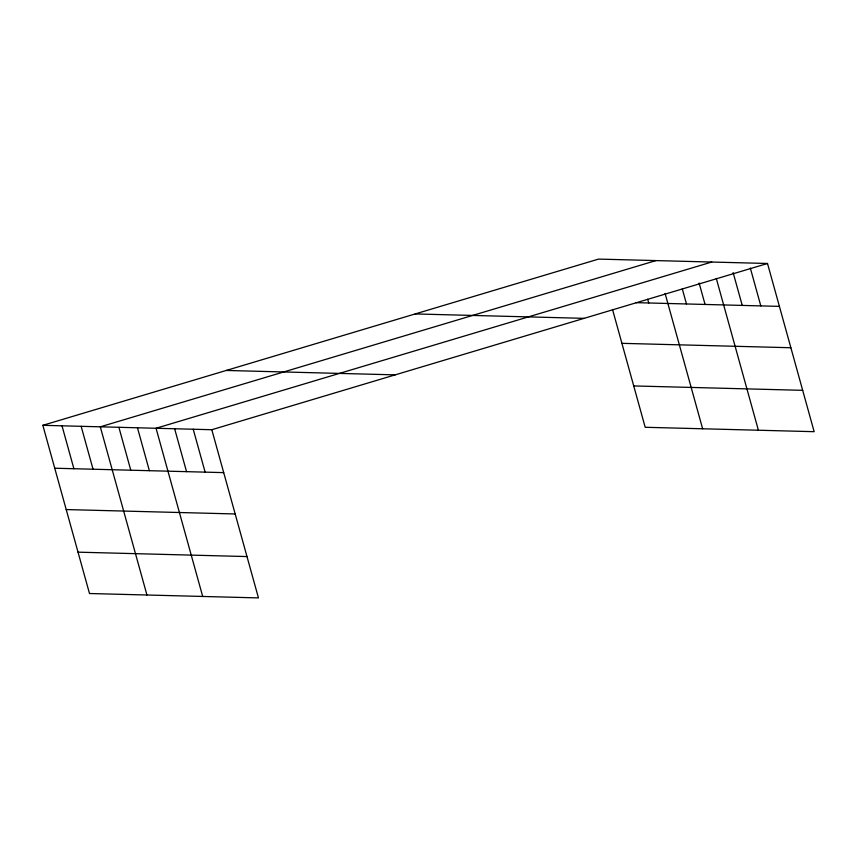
<?xml version="1.0" encoding="UTF-8"?>
<svg xmlns="http://www.w3.org/2000/svg" width="857" height="857" viewBox="0 0 857 857"><rect width="100%" height="100%" fill="white"/><g stroke="black" fill="none" stroke-linecap="round" stroke-linejoin="round"><path stroke-width="1.29" d="M42.85 425.318L211.808 429.721L258.46 597.907L89.492 593.515L42.85 425.318L598.54 259.093L767.508 263.485L814.15 431.682L645.192 427.279L612.53 309.506M655.991 260.582L100.301 426.818L146.943 595.004M711.749 262.038L156.049 428.264L202.702 596.461M211.808 429.721L767.508 263.485M635.969 302.65L779.399 306.388M415.163 313.941L584.131 318.343M621.903 343.336L790.872 347.738M226.227 370.46L395.195 374.863M633.719 385.939L802.688 390.331M54.752 468.222L223.709 472.625M66.214 509.561L235.172 513.964M78.03 552.165L246.987 556.568M750.325 268.048L760.812 305.906M733.131 272.612L742.237 305.424M716.302 278.439L758.391 430.225M699.108 283.003L705.065 304.449M682.279 288.83L686.478 303.967M665.086 293.394L702.633 428.779M647.688 299.2L648.738 302.982M193.221 429.239L205.123 472.132M174.635 428.746L186.537 471.65M137.474 427.782L149.364 470.686M118.887 427.3L130.778 470.204M81.147 426.315L93.049 469.218M62.004 425.822L73.895 468.715"/></g></svg>
